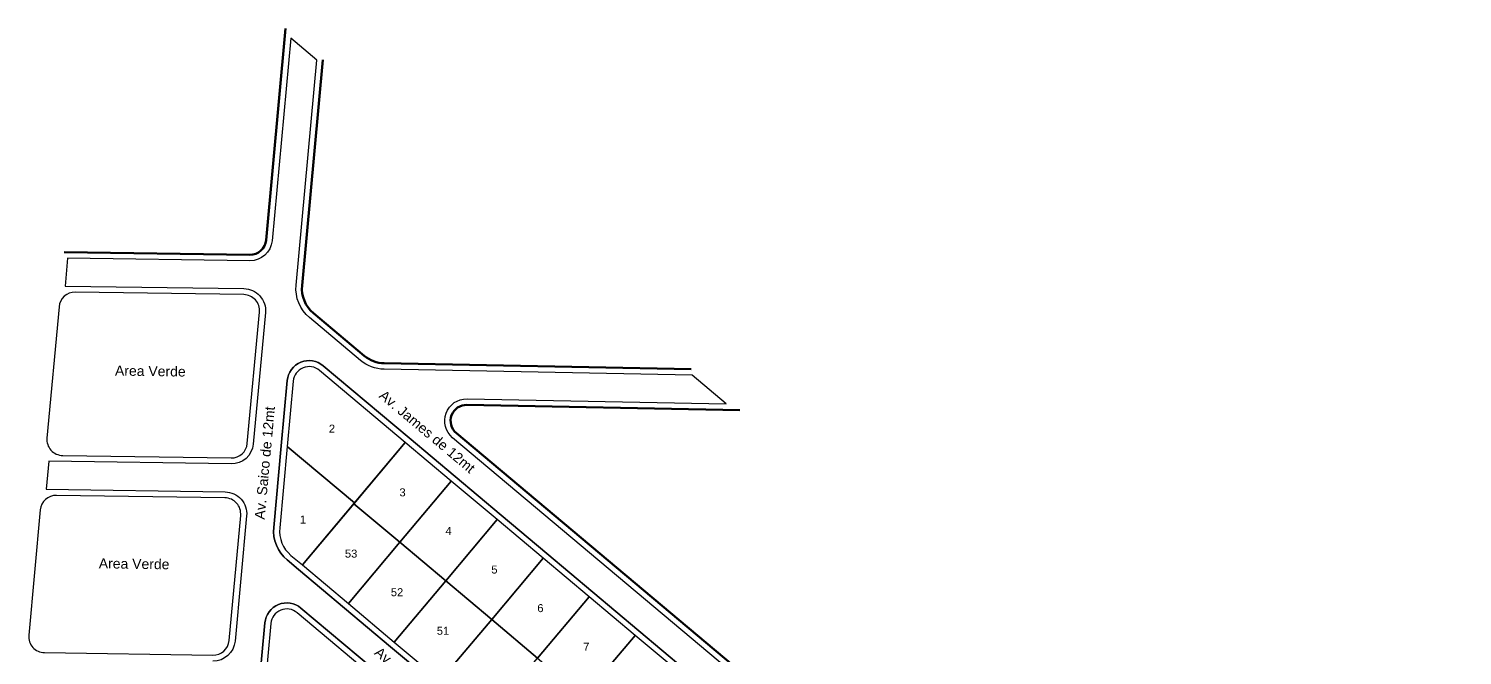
# Model space of a CAD drawing. Header units: millimetres. Extents: x 588898 to 589322, y 8160398 to 8160847.
# Drawn here: x 588903.5 to 589261.9, y 8160690.6 to 8160847.3 of the extents above; entities that cross this region are included whole.
import ezdxf
from ezdxf.enums import TextEntityAlignment as Align

# ---------------------------------------------------------------- set-up
doc = ezdxf.new("R2010")
doc.units = ezdxf.units.MM
doc.layers.add('0 BORDE COLINDANTE', color=6, linetype='Continuous', lineweight=50)
doc.layers.add('AREA VIAL', color=3, linetype='Continuous', lineweight=30)
for name, color, linetype in [('AREA VERDE', 3, 'Continuous'), ('Lote A 1', 40, 'Continuous'), ('Lote A 2', 40, 'Continuous'), ('Lote A 3', 40, 'Continuous'), ('Lote A 4', 40, 'Continuous'), ('Lote A 5', 40, 'Continuous'), ('Lote A 50', 40, 'Continuous'), ('Lote A 51', 40, 'Continuous'), ('Lote A 52', 40, 'Continuous'), ('Lote A 53', 40, 'Continuous'), ('Lote A 6', 40, 'Continuous'), ('Lote A 7', 40, 'Continuous'), ('Lote A 8', 40, 'Continuous'), ('Lote B 2', 40, 'Continuous'), ('Mz.A', 131, 'Continuous'), ('Mz.B', 131, 'Continuous')]:
    doc.layers.add(name, color=color, linetype=linetype)
doc.styles.add('Tabla', font='arial.ttf')

msp = doc.modelspace()

# ---------------------------------------------------------------- linework, layer by layer
at = {"layer": '0 BORDE COLINDANTE', "color": 6}
for points in [[(588912.37, 8160791.43), (588958.81, 8160790.75, 0.391705), (588962.85, 8160794.39), (588967.74, 8160847.29)], [(588977.06, 8160839.46), (588971.85, 8160783.04, 0.245854), (588974.67, 8160776.17), (588987.41, 8160765.47, 0.171567), (588992.4, 8160763.6), (589069.11, 8160762.15)], [(589081.3, 8160751.91), (589013.07, 8160753.21, 0.707115), (589010.42, 8160746.14), (589240, 8160553.33, 0.526229), (589246.36, 8160555.09), (589261.91, 8160600.23)]]:
    msp.add_lwpolyline(points, format="xyb", dxfattribs=at)
at = {"layer": 'AREA VERDE', "color": 3}
for points in [[(588961.19, 8160776.41, 0.437086), (588957.27, 8160780.78), (588915.15, 8160781.39, 0.391705), (588911.1, 8160777.76), (588908.07, 8160744.91, 0.437086), (588912, 8160740.55), (588954.12, 8160739.93, 0.391705), (588958.16, 8160743.56)], [(588956.5, 8160725.58, 0.437086), (588952.58, 8160729.95), (588910.45, 8160730.57, 0.391705), (588906.41, 8160726.94), (588903.52, 8160695.61, 0.437086), (588907.44, 8160691.24), (588949.56, 8160690.62, 0.391705), (588953.61, 8160694.25)]]:
    msp.add_lwpolyline(points, format="xyb", close=True, dxfattribs=at)
at = {"layer": 'AREA VIAL', "color": 5}
for points in [[(589130.91, 8160642.99), (589009.46, 8160745, -0.707115), (589013.1, 8160754.71), (589077.88, 8160753.48), (589069.35, 8160760.64), (588992.38, 8160762.1, -0.171567), (588986.45, 8160764.32), (588973.7, 8160775.03, -0.245854), (588970.35, 8160783.17), (588975.55, 8160839.43), (588969.02, 8160844.9), (588964.35, 8160794.25, -0.391705), (588958.79, 8160789.25), (588913.23, 8160789.92), (588912.59, 8160782.93), (588957.29, 8160782.28, -0.437086), (588962.69, 8160776.27), (588959.65, 8160743.42, -0.391705), (588954.1, 8160738.43), (588908.54, 8160739.1), (588907.89, 8160732.11), (588952.6, 8160731.45, -0.437086), (588957.99, 8160725.45), (588955.1, 8160694.12, -0.391705), (588949.54, 8160689.12)], [(589005.43, 8160683.09), (588993.94, 8160692.73), (588982.45, 8160702.38), (588970.97, 8160712.03), (588968.11, 8160714.43, -0.245854), (588964.76, 8160722.58), (588966.64, 8160742.95), (588968.15, 8160759.28, -0.605325), (588977.16, 8160762.98), (588998.62, 8160744.96), (589010.11, 8160735.31), (589021.6, 8160725.66), (589033.08, 8160716.01), (589044.57, 8160706.37), (589056.05, 8160696.72), (589067.54, 8160687.07)], [(588961.04, 8160682.36), (588962.55, 8160698.68, -0.605325), (588971.57, 8160702.39), (588993.03, 8160684.36)]]:
    msp.add_lwpolyline(points, format="xyb", dxfattribs=at)
at = {"layer": 'Lote A 1'}
msp.add_lwpolyline([(588984.96, 8160728.68), (588968.13, 8160742.81), (588966.25, 8160722.44, 0.245854), (588969.07, 8160715.58), (588971.93, 8160713.18)], format="xyb", close=True, dxfattribs=at)
at = {"layer": 'Lote A 2'}
msp.add_lwpolyline([(588997.66, 8160743.81), (588976.2, 8160761.83, 0.605325), (588969.64, 8160759.14), (588968.13, 8160742.81), (588984.96, 8160728.68)], format="xyb", close=True, dxfattribs=at)
at = {"layer": 'Lote A 3'}
msp.add_lwpolyline([(589009.14, 8160734.16), (588997.66, 8160743.81), (588984.8, 8160728.49), (588996.28, 8160718.84)], close=True, dxfattribs=at)
at = {"layer": 'Lote A 4'}
msp.add_lwpolyline([(589020.63, 8160724.51), (589009.14, 8160734.16), (588996.28, 8160718.84), (589007.77, 8160709.2)], close=True, dxfattribs=at)
at = {"layer": 'Lote A 5'}
msp.add_lwpolyline([(589032.12, 8160714.87), (589020.63, 8160724.51), (589007.77, 8160709.2), (589019.25, 8160699.55)], close=True, dxfattribs=at)
at = {"layer": 'Lote A 50'}
msp.add_lwpolyline([(589030.74, 8160689.9), (589019.25, 8160699.55), (589006.39, 8160684.24), (589017.88, 8160674.59)], close=True, dxfattribs=at)
at = {"layer": 'Lote A 51'}
msp.add_lwpolyline([(589019.25, 8160699.55), (589007.77, 8160709.2), (588994.91, 8160693.88), (589006.39, 8160684.24)], close=True, dxfattribs=at)
at = {"layer": 'Lote A 52'}
msp.add_lwpolyline([(589007.77, 8160709.2), (588996.28, 8160718.84), (588983.42, 8160703.53), (588994.91, 8160693.88)], close=True, dxfattribs=at)
at = {"layer": 'Lote A 53'}
msp.add_lwpolyline([(588996.28, 8160718.84), (588984.8, 8160728.49), (588971.93, 8160713.18), (588983.42, 8160703.53)], close=True, dxfattribs=at)
at = {"layer": 'Lote A 6'}
msp.add_lwpolyline([(589043.6, 8160705.22), (589032.12, 8160714.87), (589019.25, 8160699.55), (589030.74, 8160689.9)], close=True, dxfattribs=at)
at = {"layer": 'Lote A 7'}
msp.add_lwpolyline([(589055.09, 8160695.57), (589043.6, 8160705.22), (589030.74, 8160689.9), (589042.23, 8160680.26)], close=True, dxfattribs=at)
at = {"layer": 'Lote A 8'}
msp.add_lwpolyline([(589066.58, 8160685.92), (589055.09, 8160695.57), (589042.23, 8160680.26), (589053.71, 8160670.61)], close=True, dxfattribs=at)
at = {"layer": 'Lote B 2'}
msp.add_lwpolyline([(588992.06, 8160683.21), (588970.6, 8160701.24, 0.605325), (588964.04, 8160698.54), (588962.54, 8160682.22), (588979.36, 8160668.09)], format="xyb", close=True, dxfattribs=at)
at = {"layer": 'Mz.A'}
msp.add_lwpolyline([(589067.54, 8160687.07), (589056.05, 8160696.72), (589044.57, 8160706.37), (589033.08, 8160716.01), (589021.6, 8160725.66), (589010.11, 8160735.31), (588998.62, 8160744.96), (588977.16, 8160762.98, 0.605325), (588968.15, 8160759.28), (588966.64, 8160742.95), (588964.76, 8160722.58, 0.245854), (588968.11, 8160714.43), (588970.97, 8160712.03), (588982.45, 8160702.38), (588993.94, 8160692.73), (589005.43, 8160683.09)], format="xyb", dxfattribs=at)
at = {"layer": 'Mz.B'}
msp.add_lwpolyline([(588993.03, 8160684.36), (588971.57, 8160702.39, 0.605325), (588962.55, 8160698.68), (588961.04, 8160682.36)], format="xyb", dxfattribs=at)

# ---------------------------------------------------------------- texts
at = {"style": 'Tabla'}
for s, rotation, p in [('Area Verde', 359.162, (588933.92, 8160761.66)), ('Av. James de 12mt', 319.9739, (589003.13, 8160746.53)), ('Av. Saico de 12mt', 84.7241, (588962.53, 8160738.69)), ('Area Verde', 359.162, (588929.87, 8160713.46)), ('Av. Rosa de 12mt', 319.9739, (589001.17, 8160682.98))]:
    msp.add_text(s, height=2.5, rotation=rotation, dxfattribs=at).set_placement(p, align=Align.MIDDLE_CENTER)
for s, p in [('2', (588979.32, 8160747.26)), ('3', (588996.97, 8160731.33)), ('1', (588972.07, 8160724.54)), ('4', (589008.46, 8160721.68)), ('53', (588984.11, 8160716.01)), ('5', (589019.94, 8160712.03)), ('52', (588995.59, 8160706.36)), ('6', (589031.43, 8160702.38)), ('51', (589007.08, 8160696.72)), ('7', (589042.92, 8160692.74))]:
    msp.add_text(s, height=2, dxfattribs=at).set_placement(p, align=Align.MIDDLE_CENTER)

doc.saveas('drawing.dxf')
